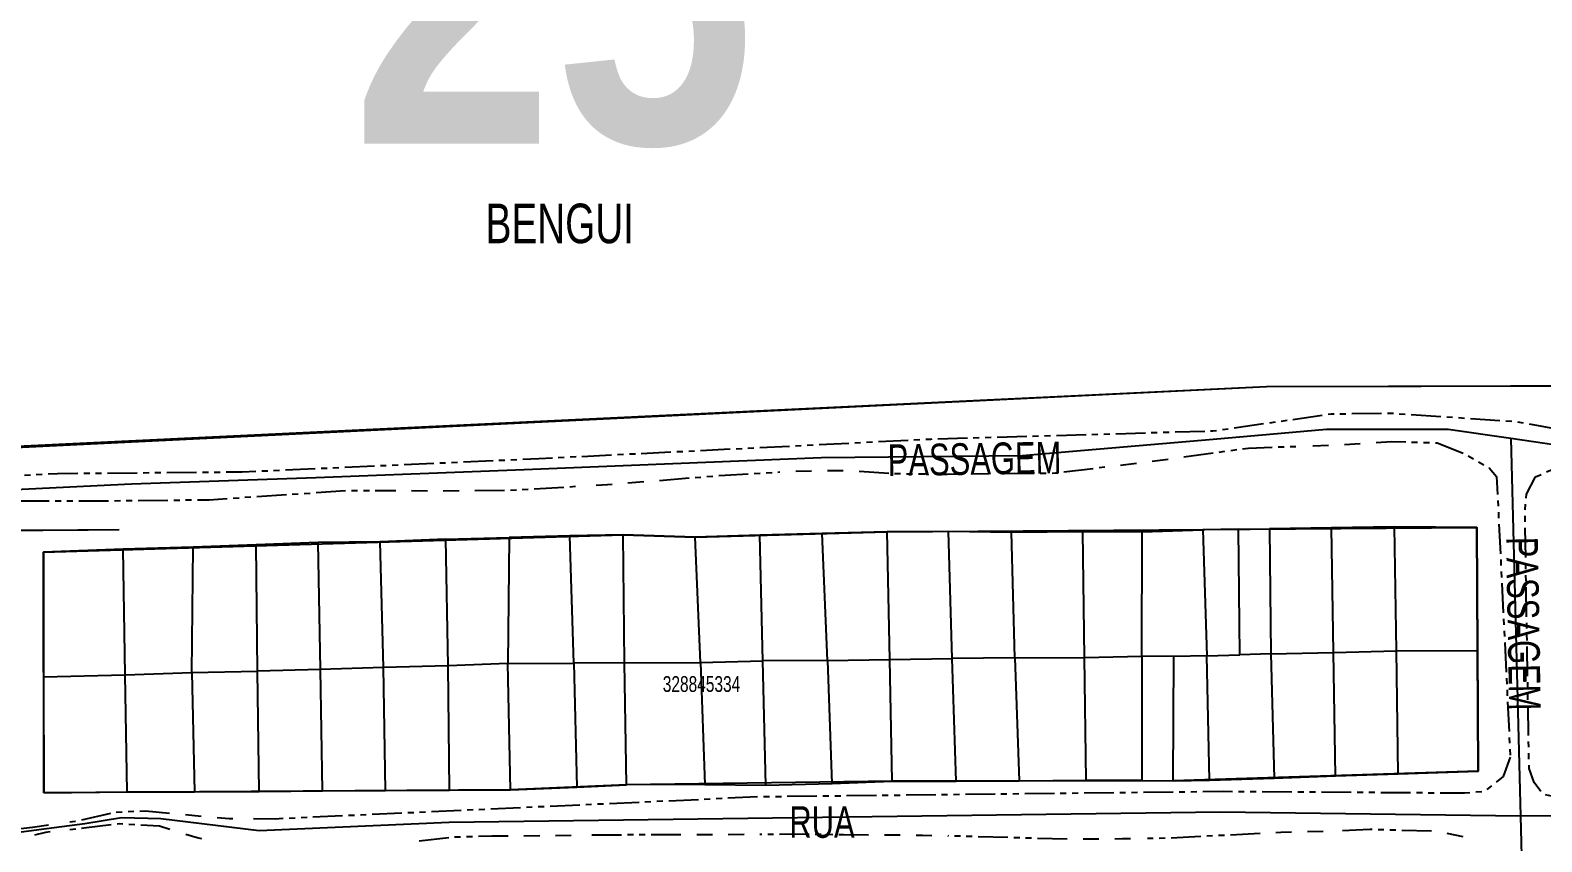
# Model space of a CAD drawing. Extents: x 203614 to 206284, y 4847494 to 4848495.
# Drawn here: x 204645.8 to 204836.8, y 4848132.2 to 4848234.8 of the extents above; entities that cross this region are included whole.
import ezdxf

# ---------------------------------------------------------------- set-up
doc = ezdxf.new("R2010")
doc.units = 0
doc.header["$LTSCALE"] = 1.5
doc.header["$MEASUREMENT"] = 0
doc.linetypes.add('PHANTOMX2', pattern=[5, 2.5, -0.5, 0.5, -0.5, 0.5, -0.5])
for name, color, linetype in [('CD-MALHA-LOTES', 40, 'CONTINUOUS'), ('CD_TXT_QUADRA', 7, 'CONTINUOUS'), ('HD-VALAS-DRENOS', 170, 'CONTINUOUS'), ('LM-TXT-LSF', 7, 'CONTINUOUS'), ('RU-QUADRAS', 210, 'CONTINUOUS'), ('SV-EIXO-RUA-N-PAV', 6, 'CONTINUOUS'), ('SV-RUA-NAO-PAV-S-GUIA-C-GUIA', 7, 'PHANTOMX2'), ('SV-TXT-RUA-N-PAV-S-GUIA-C-GUIA', 7, 'CONTINUOUS')]:
    doc.layers.add(name, color=color, linetype=linetype)
doc.styles.add('ARIAL', font='ARIAL.TTF')
doc.styles.get("Standard").update_dxf_attribs({"font": 'swisscbo.ttf'})

msp = doc.modelspace()

# ---------------------------------------------------------------- linework, layer by layer
at = {"layer": 'CD-MALHA-LOTES'}
for p, q in [((204802.05, 4848189.76), (204636.98337, 4848181.86)), ((204940.69, 4848190.13), (204802.05, 4848189.76)), ((204786.32, 4848171.44), (204793.98, 4848171.68)), ((204798.49, 4848171.75), (204793.98, 4848171.68)), ((204793.98, 4848171.68), (204794.5, 4848155.74)), ((204798.49, 4848171.75), (204802.41, 4848171.8)), ((204798.68, 4848155.88), (204798.49, 4848171.75)), ((204810.24, 4848171.92), (204802.41, 4848171.8)), ((204802.41, 4848171.8), (204802.6, 4848155.99)), ((204818.21, 4848172.05), (204810.24, 4848171.92)), ((204810.51, 4848156.18), (204810.24, 4848171.92)), ((204818.46, 4848156.37), (204818.21, 4848172.05)), ((204828.61, 4848171.99), (204818.21, 4848172.05)), ((204828.72, 4848156.42), (204828.61, 4848171.99)), ((204674.38, 4848169.78), (204666.42, 4848169.49)), ((204682.22, 4848170.07), (204674.38, 4848169.78)), ((204674.56, 4848153.82), (204674.38, 4848169.78)), ((204690.06, 4848170.18), (204682.22, 4848170.07)), ((204682.51, 4848154.02), (204682.22, 4848170.07)), ((204698.36, 4848170.5), (204690.06, 4848170.18)), ((204690.46, 4848154.29), (204690.06, 4848170.18)), ((204698.36, 4848170.5), (204706.34, 4848170.7)), ((204698.63, 4848154.49), (204698.36, 4848170.5)), ((204706.34, 4848170.7), (204706.2, 4848154.77)), ((204714.03, 4848170.92), (204706.34, 4848170.7)), ((204720.74, 4848171.05), (204714.03, 4848170.92)), ((204714.51, 4848154.81), (204714.03, 4848170.92)), ((204720.93, 4848154.87), (204720.74, 4848171.05)), ((204729.85, 4848170.76), (204720.74, 4848171.05)), ((204738.02, 4848170.99), (204729.85, 4848170.76)), ((204730.51, 4848154.9), (204729.85, 4848170.76)), ((204745.92, 4848171.22), (204738.02, 4848170.99)), ((204738.4, 4848155.12), (204738.02, 4848170.99)), ((204754.11, 4848171.43), (204745.92, 4848171.22)), ((204746.56, 4848155.18), (204745.92, 4848171.22)), ((204761.88, 4848171.49), (204754.11, 4848171.43)), ((204754.47, 4848155.31), (204754.11, 4848171.43)), ((204762.32, 4848155.43), (204761.88, 4848171.49)), ((204769.83, 4848171.33), (204761.88, 4848171.49)), ((204778.82, 4848171.45), (204769.83, 4848171.33)), ((204770.23, 4848155.49), (204769.83, 4848171.33)), ((204786.32, 4848171.44), (204778.82, 4848171.45)), ((204779.05, 4848155.56), (204778.82, 4848171.45)), ((204786.31, 4848155.72), (204786.32, 4848171.44)), ((204657.57, 4848169.22), (204647.52, 4848168.86)), ((204647.52, 4848168.86), (204647.53, 4848153.1)), ((204666.42, 4848169.49), (204657.57, 4848169.22)), ((204657.85, 4848153.35), (204657.57, 4848169.22)), ((204666.25, 4848153.63), (204666.42, 4848169.49)), ((204810.51, 4848156.18), (204818.46, 4848156.37)), ((204818.46, 4848156.37), (204828.72, 4848156.42)), ((204818.69, 4848140.84), (204818.46, 4848156.37)), ((204828.81, 4848141.19), (204828.72, 4848156.42)), ((204698.63, 4848154.49), (204690.46, 4848154.29)), ((204706.2, 4848154.77), (204698.63, 4848154.49)), ((204698.81, 4848138.77), (204698.63, 4848154.49)), ((204706.2, 4848154.77), (204714.51, 4848154.81)), ((204706.54, 4848138.81), (204706.2, 4848154.77)), ((204720.93, 4848154.87), (204714.51, 4848154.81)), ((204714.51, 4848154.81), (204714.91, 4848139.17)), ((204720.93, 4848154.87), (204730.51, 4848154.9)), ((204721.18, 4848139.44), (204720.93, 4848154.87)), ((204730.51, 4848154.9), (204738.4, 4848155.12)), ((204730.51, 4848154.9), (204731.08, 4848139.5)), ((204746.56, 4848155.18), (204738.4, 4848155.12)), ((204738.78, 4848139.42), (204738.4, 4848155.12)), ((204746.56, 4848155.18), (204754.47, 4848155.31)), ((204746.56, 4848155.18), (204747.12, 4848139.62)), ((204754.47, 4848155.31), (204762.32, 4848155.43)), ((204754.76, 4848139.89), (204754.47, 4848155.31)), ((204770.23, 4848155.49), (204762.32, 4848155.43)), ((204762.83, 4848139.91), (204762.32, 4848155.43)), ((204770.23, 4848155.49), (204779.05, 4848155.56)), ((204770.23, 4848155.49), (204770.79, 4848139.94)), ((204779.05, 4848155.56), (204786.31, 4848155.72)), ((204779.24, 4848140.03), (204779.05, 4848155.56)), ((204786.31, 4848155.72), (204786.3, 4848139.99)), ((204790.32, 4848155.68), (204786.31, 4848155.72)), ((204790.26, 4848139.94), (204790.32, 4848155.68)), ((204794.5, 4848155.74), (204790.32, 4848155.68)), ((204794.5, 4848155.74), (204798.68, 4848155.88)), ((204794.85, 4848140.03), (204794.5, 4848155.74)), ((204802.6, 4848155.99), (204798.68, 4848155.88)), ((204802.6, 4848155.99), (204810.51, 4848156.18)), ((204802.6, 4848155.99), (204803.02, 4848140.31)), ((204810.75, 4848140.57), (204810.51, 4848156.18)), ((204647.53, 4848153.1), (204657.85, 4848153.35)), ((204647.53, 4848153.1), (204647.54, 4848138.44)), ((204657.85, 4848153.35), (204666.25, 4848153.63)), ((204658.08, 4848138.58), (204657.85, 4848153.35)), ((204666.25, 4848153.63), (204674.56, 4848153.82)), ((204666.25, 4848153.63), (204666.59, 4848138.56)), ((204682.51, 4848154.02), (204674.56, 4848153.82)), ((204674.75, 4848138.61), (204674.56, 4848153.82)), ((204690.46, 4848154.29), (204682.51, 4848154.02)), ((204682.78, 4848138.69), (204682.51, 4848154.02)), ((204690.71, 4848138.71), (204690.46, 4848154.29)), ((204818.69, 4848140.84), (204828.81, 4848141.19)), ((204706.54, 4848138.81), (204714.91, 4848139.17)), ((204714.91, 4848139.17), (204721.18, 4848139.44)), ((204731.08, 4848139.5), (204721.18, 4848139.44)), ((204731.08, 4848139.5), (204738.78, 4848139.42)), ((204738.78, 4848139.42), (204747.12, 4848139.62)), ((204747.12, 4848139.62), (204754.76, 4848139.89)), ((204754.76, 4848139.89), (204762.83, 4848139.91)), ((204762.83, 4848139.91), (204770.79, 4848139.94)), ((204770.79, 4848139.94), (204779.24, 4848140.03)), ((204786.3, 4848139.99), (204779.24, 4848140.03)), ((204786.3, 4848139.99), (204790.26, 4848139.94)), ((204790.26, 4848139.94), (204794.85, 4848140.03)), ((204794.85, 4848140.03), (204803.02, 4848140.31)), ((204803.02, 4848140.31), (204810.75, 4848140.57)), ((204810.75, 4848140.57), (204818.69, 4848140.84)), ((204647.54, 4848138.44), (204658.08, 4848138.58)), ((204658.08, 4848138.58), (204666.59, 4848138.56)), ((204666.59, 4848138.56), (204674.75, 4848138.61)), ((204674.75, 4848138.61), (204682.78, 4848138.69)), ((204682.78, 4848138.69), (204690.71, 4848138.71)), ((204690.71, 4848138.71), (204698.81, 4848138.77)), ((204698.81, 4848138.77), (204706.54, 4848138.81))]:
    msp.add_line(p, q, dxfattribs=at)
for p in [(204706.2, 4848154.77), (204714.51, 4848154.81), (204714.51, 4848154.81), (204779.05, 4848155.56), (204779.05, 4848155.56), (204779.05, 4848155.56), (204779.05, 4848155.56), (204657.85, 4848153.35), (204657.85, 4848153.35), (204657.85, 4848153.35), (204747.12, 4848139.62)]:
    msp.add_point(p, dxfattribs=at)
at = {"layer": 'HD-VALAS-DRENOS', "flags": 128}
msp.add_lwpolyline([(204657.052754, 4848171.667027), (204651.850284, 4848171.634025), (204646.547767, 4848171.600388), (204641.444912, 4848171.618042), (204636.983096, 4848171.589739)], dxfattribs=at)
at = {"layer": 'HD-VALAS-DRENOS', "const_width": 0.18, "flags": 128}
for points in [[(204646.547767, 4848171.600388), (204644.053003, 4848171.608033)], [(204647.052988, 4848171.602238), (204646.547767, 4848171.600388)], [(204648.850353, 4848171.608914), (204647.052988, 4848171.602238)], [(204649.052969, 4848171.610455), (204648.850353, 4848171.608914)], [(204650.35032, 4848171.620407), (204649.052969, 4848171.610455)], [(204651.052902, 4848171.626815), (204650.35032, 4848171.620407)], [(204652.552841, 4848171.640519), (204651.052902, 4848171.626815)], [(204653.052821, 4848171.644777), (204652.552841, 4848171.640519)], [(204654.052806, 4848171.653318), (204653.052821, 4848171.644777)], [(204655.052774, 4848171.657873), (204654.052806, 4848171.653318)], [(204657.052754, 4848171.667027), (204655.052774, 4848171.657873)]]:
    msp.add_lwpolyline(points, dxfattribs=at)
at = {"layer": 'RU-QUADRAS', "color": 6, "linetype": 'Continuous'}
for points in [[(204563.58, 4848178.11), (204637.07, 4848340.78), (204670.21, 4848412.02), (204939.02, 4848418.02), (204939.99, 4848242.94), (204940.69, 4848190.13), (204802.05, 4848189.76)], [(204647.54, 4848138.44), (204647.52, 4848168.86), (204720.74, 4848171.05), (204729.85, 4848170.76), (204754.11, 4848171.43), (204828.61, 4848171.99), (204828.81, 4848141.19), (204790.26, 4848139.94), (204754.76, 4848139.89), (204721.18, 4848139.44), (204706.54, 4848138.81)]]:
    msp.add_lwpolyline(points, close=True, dxfattribs=at)
at = {"layer": 'SV-EIXO-RUA-N-PAV', "flags": 128}
for points in [[(205116.317399, 4848183.734426), (205025.670889, 4848183.344732), (204997.211251, 4848183.222383), (204892.109379, 4848181.176604), (204864.61923, 4848183.094522), (204842.627111, 4848181.81591), (204832.931777, 4848183.221031), (204824.982271, 4848184.373133), (204809.638932, 4848184.373133), (204795.318482, 4848183.094522), (204771.152723, 4848181.048743), (204745.836214, 4848180.793021), (204708.245033, 4848179.258687), (204681.905635, 4848178.235798), (204658.634904, 4848177.468631), (204636.979423, 4848176.422692)], [(204832.931777, 4848183.221031), (204834.134336, 4848135.494469), (204835.186221, 4848093.747793), (204836.239709, 4848051.937472), (204837.319294, 4848009.091445), (204838.37939, 4847967.018903)], [(205027.100655, 4848137.573817), (204865.642119, 4848135.721962), (204834.134336, 4848135.494469), (204796.21351, 4848135.977685), (204698.783308, 4848134.699073), (204674.74541, 4848133.612253), (204662.342878, 4848135.146587), (204657.356292, 4848135.274448), (204652.753291, 4848134.507281), (204647.894567, 4848133.867976), (204642.78012, 4848133.22867)]]:
    msp.add_lwpolyline(points, dxfattribs=at)
at = {"layer": 'SV-RUA-NAO-PAV-S-GUIA-C-GUIA', "flags": 128}
for points in [[(204940.368317, 4848233.349179), (204969.930694, 4848233.730225), (205018.620028, 4848234.513516), (205020.102706, 4848233.807478), (205020.94995, 4848232.254197), (205020.910754, 4848192.984167), (205020.773441, 4848190.35089), (205020.067404, 4848188.6564), (205019.078952, 4848187.385533), (205017.243255, 4848186.538289), (205013.965539, 4848186.236935), (204994.456279, 4848186.113178), (204932.078838, 4848185.467367), (204915.876348, 4848184.764302), (204890.2133, 4848184.701556), (204864.24664, 4848185.037073), (204843.849095, 4848183.507018), (204833.527724, 4848185.342444), (204817.760271, 4848186.392968), (204810.207119, 4848186.295031), (204795.267799, 4848184.149292), (204759.607808, 4848183.122703), (204710.102948, 4848180.65765), (204672.597716, 4848178.969048), (204649.287084, 4848178.771153), (204636.98321, 4848178.122076)], [(204791.596692, 4848180.908172), (204799.788583, 4848182.026951), (204805.89496, 4848182.238551)], [(204807.89439, 4848182.307835), (204809.893821, 4848182.37712)], [(204811.892888, 4848182.484551), (204813.891834, 4848182.604608)], [(204815.890781, 4848182.724664), (204817.841084, 4848182.841799), (204823.595549, 4848182.678207), (204826.958849, 4848181.348903), (204830.176414, 4848179.518437), (204831.124618, 4848178.435333), (204832.845614, 4848142.950555)], [(204768.943813, 4848178.806291), (204775.403015, 4848178.870839), (204781.60843, 4848179.628905)], [(204783.606195, 4848179.872956), (204785.60396, 4848180.117007)], [(204787.60171, 4848180.36257), (204789.599201, 4848180.635371)], [(205024.095614, 4848171.844348), (205024.039339, 4848149.483401), (205024.064491, 4848146.582186), (205023.548043, 4848143.268119), (205022.611615, 4848140.979072), (205020.842806, 4848140.042644), (205019.38614, 4848139.626453), (204921.274216, 4848139.176936), (204839.175722, 4848137.753597), (204836.990723, 4848138.273835), (204835.8462, 4848139.730501), (204835.221914, 4848141.49931), (204834.701676, 4848174.01418), (204834.909771, 4848176.199179), (204836.054295, 4848178.384179), (204838.135246, 4848179.320607), (204868.413447, 4848180.267363)], [(204717.35413, 4848177.329639), (204718.785677, 4848177.411165), (204719.353009, 4848177.456815)], [(204721.351567, 4848177.61763), (204723.350125, 4848177.778444)], [(204725.348684, 4848177.939258), (204733.633189, 4848178.605872), (204740.570722, 4848179.002791)], [(204742.569759, 4848179.113443), (204744.569581, 4848179.141632)], [(204746.569403, 4848179.169822), (204748.569225, 4848179.198011)], [(204750.570316, 4848179.093071), (204755.042918, 4848178.791708), (204758.943821, 4848178.757801)], [(204760.944077, 4848178.740415), (204761.696943, 4848178.733871), (204762.944112, 4848178.746334)], [(204764.944012, 4848178.76632), (204766.943912, 4848178.786305)], [(204636.983156, 4848175.022609), (204641.963082, 4848175.323082), (204657.320806, 4848175.37048), (204668.425643, 4848175.490948), (204685.924847, 4848176.652452), (204692.0159, 4848176.639909)], [(204694.01603, 4848176.63579), (204696.01616, 4848176.631671)], [(204698.016275, 4848176.629106), (204700.016245, 4848176.641793)], [(204702.016215, 4848176.65448), (204705.935212, 4848176.67934), (204715.355124, 4848177.215797)], [(204832.845614, 4848142.950555), (204831.965353, 4848140.511305), (204829.580692, 4848138.595278), (204827.081239, 4848138.379328), (204796.663334, 4848138.586561), (204737.737964, 4848137.912625), (204676.779835, 4848135.124799), (204673.445593, 4848135.132389)], [(204663.428336, 4848135.826762), (204660.41253, 4848136.121494), (204656.612027, 4848135.947315), (204651.519145, 4848134.814487), (204650.122613, 4848134.618375)], [(204667.437287, 4848135.453825), (204665.432975, 4848135.632668)], [(204646.139285, 4848134.059006), (204643.22431, 4848133.711371), (204642.215551, 4848133.261409)], [(204648.130949, 4848134.33869), (204646.139285, 4848134.059006)], [(204648.340354, 4848133.501598), (204647.779073, 4848133.440122), (204646.381851, 4848133.089353)], [(204663.471932, 4848133.800814), (204662.17984, 4848134.231805), (204657.074816, 4848134.499563), (204652.62704, 4848133.971112), (204650.347002, 4848133.721383)], [(204671.445032, 4848135.136944), (204670.976647, 4848135.13801), (204669.441598, 4848135.274981)], [(204805.223228, 4848133.461475), (204803.861829, 4848133.429761), (204803.224157, 4848133.39682)], [(204809.22215, 4848133.55463), (204807.222689, 4848133.508052)], [(204822.88645, 4848133.571443), (204815.11457, 4848133.801285), (204811.22097, 4848133.630983)], [(204667.498119, 4848132.626877), (204666.945106, 4848132.761323), (204665.48575, 4848133.180196)], [(204706.204726, 4848132.960342), (204704.163205, 4848132.947392), (204699.411817, 4848132.817205), (204694.859598, 4848132.319925)], [(204710.205106, 4848132.985719), (204708.204916, 4848132.973031)], [(204714.204939, 4848133.036506), (204712.205027, 4848133.010916)], [(204728.042758, 4848133.104523), (204723.471937, 4848133.119901), (204718.019349, 4848133.085313), (204716.204852, 4848133.062096)], [(204732.043259, 4848133.12425), (204730.043069, 4848133.111562)], [(204736.043639, 4848133.149627), (204734.043449, 4848133.136938)], [(204751.768189, 4848133.101589), (204748.585158, 4848133.129136), (204743.431845, 4848133.196493), (204738.043829, 4848133.162315)], [(204755.769861, 4848133.066956), (204753.769025, 4848133.084272)], [(204759.771825, 4848133.018692), (204758.591208, 4848133.042539), (204757.770696, 4848133.04964)], [(204776.860424, 4848132.558145), (204776.855078, 4848132.558111), (204764.245192, 4848132.928334), (204761.773158, 4848132.978267)], [(204780.860804, 4848132.583522), (204778.860614, 4848132.570833)], [(204784.860993, 4848132.61777), (204783.858402, 4848132.602537), (204782.860994, 4848132.59621)], [(204801.225915, 4848133.293596), (204789.510652, 4848132.688416), (204786.860802, 4848132.648155)], [(204826.902177, 4848132.883623), (204824.893265, 4848133.276225)]]:
    msp.add_lwpolyline(points, dxfattribs=at)

# ---------------------------------------------------------------- texts
at = {"layer": 'CD_TXT_QUADRA', "style": 'ARIAL', "width": 0.7}
msp.add_text('328845334', height=2, dxfattribs=at).set_placement((204725.76, 4848151.19))
at = {"layer": 'LM-TXT-LSF'}
msp.add_text('25', height=40, dxfattribs=at).set_placement((204686.480389, 4848220.497879))
at = {"layer": 'LM-TXT-LSF', "style": 'ARIAL', "width": 0.7}
msp.add_text('BENGUI', height=5, dxfattribs=at).set_placement((204703.375158, 4848207.915437))
at = {"layer": 'SV-TXT-RUA-N-PAV-S-GUIA-C-GUIA', "style": 'ARIAL', "width": 0.7}
for rotation, p in [(1, (204754.210167, 4848178.467291)), (271, (204832.322212, 4848170.760308))]:
    msp.add_text('PASSAGEM', height=4, rotation=rotation, dxfattribs=at).set_placement(p)
msp.add_text('RUA', height=4, dxfattribs=at).set_placement((204741.749733, 4848132.747084))

doc.saveas('drawing.dxf')
